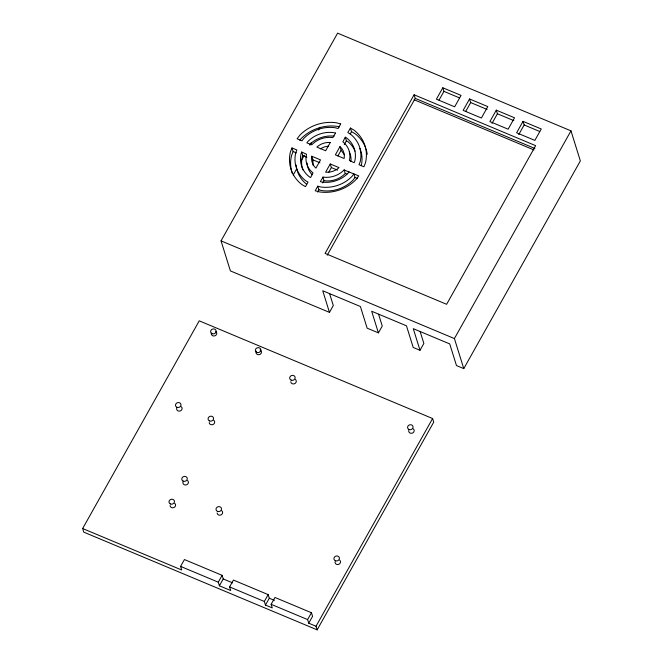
<?xml version="1.0" encoding="UTF-8"?>
<svg xmlns="http://www.w3.org/2000/svg" width="663" height="663" viewBox="0 0 663 663"><rect width="100%" height="100%" fill="white"/><g stroke="black" fill="none" stroke-linecap="round" stroke-linejoin="round"><path stroke-width="0.99" d="M311.751 156.211C310.922 160.545 312.571 165.236 315.903 168.129L320.527 159.891L311.751 156.211L312.87 159.824L313.143 165.377M291.993 147.94L290.435 151.868A38.827 34.592 -17.3 0 0 301.814 184.538L305.486 186.676L308.046 182.11L305.552 180.659A33.274 29.653 -17.3 0 1 295.789 152.656L296.858 149.979L291.993 147.94L293.121 151.554L291.554 155.474A38.827 34.592 -17.3 0 0 292.325 173.482M301.715 152.018L301.151 153.435A27.73 24.713 -17.3 0 0 309.281 176.772L310.615 177.551L313.019 172.894A22.186 19.766 -17.3 0 1 306.513 154.222L301.715 152.018L302.842 155.623L302.278 157.04A27.73 24.713 -17.3 0 0 302.825 169.91M221.036 240.86L337.624 33.15L570.984 130.86L580.349 160.91L463.769 368.62L456.475 365.562L449.738 343.923L413.273 328.657L420.01 350.296L413.206 347.445L406.46 325.806L371.67 311.245L378.407 332.876L367.136 328.16L360.399 306.521L322.724 290.75L329.461 312.381L230.401 270.91L221.036 240.86L454.404 338.561L463.769 368.62M82.651 528.535L199.232 320.826L432.599 418.535L433.726 422.14L317.146 629.85L83.778 532.14L82.651 528.535L181.712 570.014L180.593 566.409L184.43 559.555L222.113 575.335L223.232 578.94L219.395 585.785L230.707 590.526L229.589 586.921L233.426 580.075L268.175 594.62L269.302 598.225L265.457 605.07L272.261 607.921L271.142 604.316L274.988 597.471L311.444 612.736L312.571 616.341L308.726 623.187L316.019 626.245L317.146 629.85M293.195 175.073L296.742 168.758M301.3 160.637L304.342 155.217M309.911 145.296L311.428 142.586M318.522 129.956L320.038 127.246M357.473 178.496L355.036 177.477L353.918 173.872L352.144 176.242A33.274 29.653 -17.3 0 1 320.652 186.974L317.776 186.187L315.215 190.753L319.433 191.914A38.827 34.592 -17.3 0 0 356.18 179.391L358.782 175.902L344.08 169.952A22.186 19.766 -17.3 0 1 323.08 177.104L320.337 181.621L321.862 182.043A27.73 24.713 -17.3 0 0 348.116 173.101L349.053 171.833M330.249 163.96L325.624 172.198C330.456 172.629 335.461 170.93 339.025 167.631L330.249 163.96L331.367 167.565L328.599 172.513M339.995 146.589L335.37 154.827L344.147 158.507C344.975 154.172 343.326 149.482 339.995 146.589L341.122 150.194L344.37 154.736M345.282 137.175L342.879 141.832A22.186 19.766 -17.3 0 1 349.384 160.496L354.183 162.708L354.746 161.283A27.73 24.713 -17.3 0 0 346.616 137.945L345.282 137.175L346.409 140.78L347.735 141.55A27.73 24.713 -17.3 0 1 355.003 151.164M350.412 128.042L347.843 132.608L350.346 134.067A33.274 29.653 -17.3 0 1 360.1 162.07L359.039 164.739L363.904 166.778L365.462 162.849A38.827 34.592 -17.3 0 0 354.083 130.18L350.412 128.042L351.531 131.647L355.202 133.785A38.827 34.592 -17.3 0 1 365.819 148.446M317.618 192.071L318.895 189.792L317.776 186.187M322.74 182.947L324.025 180.659L322.898 177.054M337.881 155.962L341.122 150.194M344.271 144.584L346.409 140.78M350.246 133.926L351.531 131.647M414.11 94.776L325.077 253.407L446.622 304.3L535.654 145.661L414.11 94.776L415.237 98.381L327.207 255.214M442.818 87.765L436.411 99.177L454.644 106.809L461.05 95.397L442.818 87.765L443.937 91.37L439.014 100.146M329.461 312.381L333.298 305.535L329.627 293.734M469.553 98.961L463.147 110.373L481.379 118.006L487.786 106.594L469.553 98.961L470.68 102.566L465.749 111.343M219.395 585.785L218.268 582.18L222.113 575.335M496.297 110.157L489.891 121.569L508.123 129.202L514.529 117.79L496.297 110.157L497.416 113.763L491.996 123.417M378.407 332.876L382.253 326.03L378.573 314.229M523.032 121.354L516.626 132.766L534.859 140.399L541.265 128.987L523.032 121.354L524.16 124.959L518.739 134.614M265.457 605.07L264.33 601.465L268.175 594.62M420.01 350.296L423.856 343.451L420.176 331.649M454.404 338.561L570.984 130.86M308.726 623.187L307.607 619.582L311.444 612.736M316.019 626.245L432.599 418.535M299.8 140.324L300.845 138.932A38.827 34.592 -17.3 0 1 337.591 126.409L339.274 126.882M344.196 169.803L345.199 173.557A22.186 19.766 -17.3 0 1 324.207 180.709L324.025 180.659M355.036 177.477L353.271 179.855A33.274 29.653 -17.3 0 1 321.77 190.588L318.895 189.792M320.287 148.827L324.19 146.962L328.434 146.051M443.937 91.37L459.434 97.859M470.68 102.566L487.09 109.436M497.416 113.763L513.825 120.633M524.16 124.959L539.657 131.448M415.237 98.381L534.884 148.471M414.06 99.74L533.988 149.954M293.121 151.554L296.361 152.904M302.842 155.623L306.894 157.313M312.87 159.824L319.889 162.758M331.367 167.565L337.517 170.142M345.315 173.408L346.94 174.087M223.232 578.94L232.663 582.885M269.302 598.225L274.407 600.363M180.593 566.409L218.268 582.18M229.589 586.921L264.33 601.465M271.142 604.316L307.607 619.582M359.868 148.437A33.274 29.653 -17.3 0 1 361.227 165.675M306.671 184.264A33.274 29.653 -17.3 0 1 296.767 168.908M296.402 166.985A33.274 29.653 -17.3 0 1 296.179 165.054M366.133 149.39A38.827 34.592 -17.3 0 1 367.236 154.313M349.277 151.902A22.186 19.766 -17.3 0 1 350.959 161.499M312.157 174.717A22.186 19.766 -17.3 0 1 307.102 163.048M309.613 144.517A27.73 24.713 -17.3 0 1 334.152 136.155M339.647 560.119A2.776 2.47 -17.3 0 1 338.594 564.395A2.776 2.47 -17.3 0 1 335.105 561.669M261.089 350.768A2.776 2.47 -17.3 0 1 258.868 354.722A2.776 2.47 -17.3 0 1 256.332 351.216M260.045 349.956A2.776 2.47 -17.3 0 1 260.625 350.296M181.239 406.692A2.776 2.47 -17.3 0 1 180.187 410.969A2.776 2.47 -17.3 0 1 176.689 408.242M174.717 503.366A2.776 2.47 -17.3 0 1 173.996 507.502A2.776 2.47 -17.3 0 1 170.101 505.562M215.898 331.566A2.776 2.47 -17.3 0 1 214.845 335.843A2.776 2.47 -17.3 0 1 211.356 333.116M187.53 480.542A2.776 2.47 -17.3 0 1 187.828 483.882A2.776 2.47 -17.3 0 1 184.173 484.67A2.776 2.47 -17.3 0 1 183.228 481.462M295.416 379.518A2.776 2.47 -17.3 0 1 294.695 383.653A2.776 2.47 -17.3 0 1 290.8 381.714M213.809 420.334A2.776 2.47 -17.3 0 1 213.096 424.469A2.776 2.47 -17.3 0 1 209.201 422.538M413.314 428.878A2.776 2.47 -17.3 0 1 412.262 433.154A2.776 2.47 -17.3 0 1 408.764 430.428M221.749 510.759A2.776 2.47 -17.3 0 1 221.036 514.902A2.776 2.47 -17.3 0 1 217.141 512.963M330.273 142.52L325.649 150.758L316.873 147.087C320.436 143.788 325.442 142.089 330.273 142.52M335.561 133.097L332.818 137.614A22.186 19.766 -17.3 0 0 311.817 144.766L306.845 142.885L307.781 141.625A27.73 24.713 -17.3 0 1 334.028 132.675L335.561 133.097M340.683 123.973L338.122 128.539L335.246 127.744A33.274 29.653 -17.3 0 0 303.753 138.476L301.98 140.846L297.115 138.816L299.717 135.327A38.827 34.592 -17.3 0 1 336.464 122.804L340.683 123.973M335.379 560.741A2.776 2.47 -17.3 0 0 339.406 558.196A2.776 2.47 -17.3 0 0 335.196 556.439A2.776 2.47 -17.3 0 0 335.379 560.741M256.83 352.418A2.776 2.47 -17.3 0 0 260.849 349.873A2.776 2.47 -17.3 0 0 256.639 348.108A2.776 2.47 -17.3 0 0 256.83 352.418M176.963 407.314A2.776 2.47 -17.3 0 0 180.991 404.77A2.776 2.47 -17.3 0 0 176.781 403.005A2.776 2.47 -17.3 0 0 176.963 407.314M170.441 503.979A2.776 2.47 -17.3 0 0 174.468 501.443A2.776 2.47 -17.3 0 0 170.258 499.678A2.776 2.47 -17.3 0 0 170.441 503.979M212.094 333.688A2.776 2.47 -17.3 0 0 216.121 331.144A2.776 2.47 -17.3 0 0 211.911 329.378A2.776 2.47 -17.3 0 0 212.094 333.688M183.253 481.156A2.776 2.47 -17.3 0 0 187.281 478.611A2.776 2.47 -17.3 0 0 183.071 476.854A2.776 2.47 -17.3 0 0 183.253 481.156M291.14 380.131A2.776 2.47 -17.3 0 0 295.168 377.595A2.776 2.47 -17.3 0 0 290.958 375.83A2.776 2.47 -17.3 0 0 291.14 380.131M209.541 420.955A2.776 2.47 -17.3 0 0 213.569 418.411A2.776 2.47 -17.3 0 0 209.359 416.646A2.776 2.47 -17.3 0 0 209.541 420.955M409.038 429.5A2.776 2.47 -17.3 0 0 413.066 426.955A2.776 2.47 -17.3 0 0 408.856 425.19A2.776 2.47 -17.3 0 0 409.038 429.5M217.481 511.38A2.776 2.47 -17.3 0 0 221.508 508.836A2.776 2.47 -17.3 0 0 217.298 507.071A2.776 2.47 -17.3 0 0 217.481 511.38"/></g></svg>
